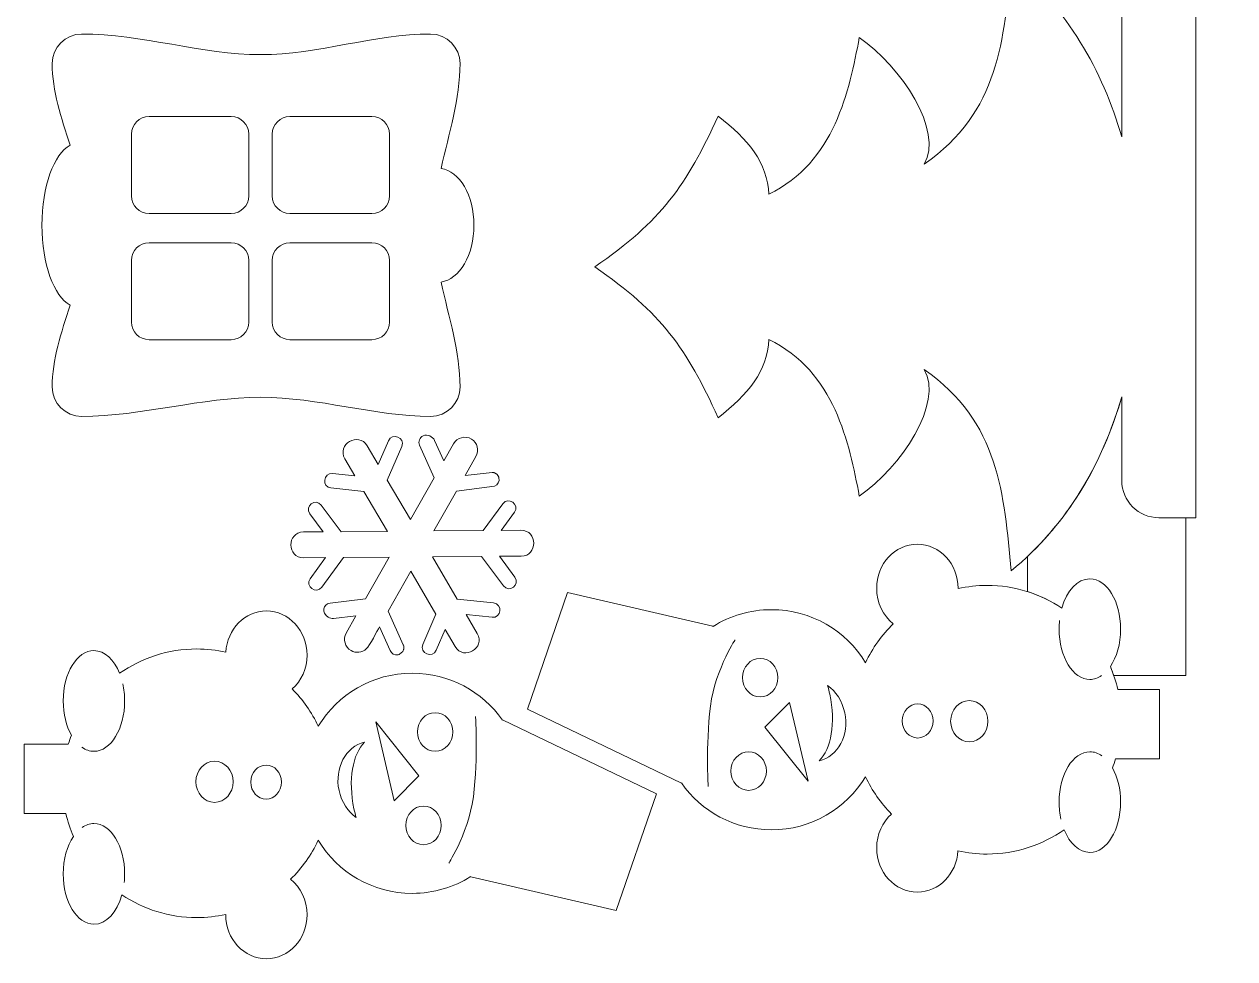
# Model space of a CAD drawing. Header units: centimetres. Extents: x -37 to 30, y -73 to 69.
# Drawn here: x 11.54 to 30.18, y 21.62 to 35.99 of the extents above; entities that cross this region are included whole.
import ezdxf

# ---------------------------------------------------------------- set-up
doc = ezdxf.new("R2010")
doc.units = ezdxf.units.CM
doc.header["$MEASUREMENT"] = 0
doc.layers.add('layer 1', color=7, linetype='Continuous')

msp = doc.modelspace()

# ---------------------------------------------------------------- linework, layer by layer
at = {"layer": 'layer 1', "color": 250, "lineweight": 9}
for points, knots in [([(19.92979, 49.13312), (18.60997, 47.80264), (17.20309, 46.38434), (16.32387, 45.49802), (16.32387, 45.49802), (16.32387, 45.49802), (16.32387, 44.0448), (16.32387, 44.0448), (16.32387, 44.0448), (16.38911, 44.06792), (16.45931, 44.08056), (16.53247, 44.08056), (16.53247, 44.08056), (16.87709, 44.08056), (17.15655, 43.8011), (17.15655, 43.45648), (17.15655, 43.45648), (17.15655, 43.11186), (16.87709, 42.8324), (16.53247, 42.8324), (16.53247, 42.8324), (16.45931, 42.8324), (16.38911, 42.84504), (16.32387, 42.86816), (16.32387, 42.86816), (16.32387, 42.86816), (16.32387, 41.41494), (16.32387, 41.41494), (16.32387, 41.41494), (17.20505, 40.5266), (18.60667, 39.11366), (19.92979, 37.77984), (19.92979, 37.77984), (19.92979, 37.77984), (23.10469, 37.77984), (23.10469, 37.77984), (23.10469, 37.77984), (23.10469, 37.77984), (23.10469, 38.37062), (23.10469, 38.37062), (23.10469, 38.37062), (23.10469, 38.37062), (26.40269, 38.37062), (26.40269, 38.37062), (26.40269, 38.37062), (26.40269, 38.37062), (26.40269, 37.77984), (26.40269, 37.77984), (26.40269, 37.77984), (26.40269, 37.77984), (28.43757, 37.77984), (28.43757, 37.77984), (28.43757, 37.77984), (28.43757, 37.77984), (28.43757, 34.2631), (28.43757, 34.2631), (28.43757, 34.2631), (28.14033, 35.2877), (27.60033, 36.23082), (26.73445, 36.94), (26.73445, 36.94), (26.62667, 35.76636), (26.55297, 34.64336), (25.39621, 33.84186), (25.39621, 33.84186), (25.70077, 34.34976), (25.04077, 35.34852), (24.39781, 35.78876), (24.39781, 35.78876), (24.24307, 34.97414), (24.02077, 33.8718), (23.00311, 33.37866), (23.00311, 33.37866), (22.99297, 33.86346), (22.67805, 34.22788), (22.22461, 34.58264), (22.22461, 34.58264), (21.73883, 33.51252), (21.34979, 32.9689), (20.32741, 32.26246), (20.32741, 32.26246), (21.34979, 31.55602), (21.73883, 31.0124), (22.22461, 29.94228), (22.22461, 29.94228), (22.67805, 30.29704), (22.99297, 30.66146), (23.00311, 31.14626), (23.00311, 31.14626), (24.02077, 30.65312), (24.24307, 29.55078), (24.39781, 28.73616), (24.39781, 28.73616), (25.04077, 29.1764), (25.70077, 30.17516), (25.39621, 30.68306), (25.39621, 30.68306), (26.55297, 29.88156), (26.62667, 28.75856), (26.73445, 27.58492), (26.73445, 27.58492), (27.60033, 28.2941), (28.14033, 29.23722), (28.43757, 30.26182), (28.43757, 30.26182), (28.43757, 30.26182), (28.43757, 28.9739), (28.43757, 28.9739), (28.43757, 28.9739), (28.43757, 28.66038), (28.69407, 28.40388), (29.00759, 28.40388), (29.00759, 28.40388), (29.00759, 28.40388), (29.57761, 28.40388), (29.57761, 28.40388), (29.57761, 28.40388), (29.57761, 28.40388), (29.57761, 37.77984), (29.57761, 37.77984), (29.57761, 37.77984), (29.57761, 37.77984), (29.57761, 37.98624), (29.57761, 37.98624), (29.57761, 37.98624), (29.57761, 37.98624), (29.57761, 42.01672), (29.57761, 42.01672), (29.57761, 42.01672), (29.57761, 42.01672), (30.17761, 42.01672), (30.17761, 42.01672), (30.17761, 42.01672), (30.17761, 42.01672), (30.17761, 44.89624), (30.17761, 44.89624), (30.17761, 44.89624), (30.17761, 44.89624), (29.57761, 44.89624), (29.57761, 44.89624), (29.57761, 44.89624), (29.57761, 44.89624), (29.57761, 49.13312), (29.57761, 49.13312), (29.57761, 49.13312), (29.57761, 49.13312), (26.40269, 49.13312), (26.40269, 49.13312), (26.40269, 49.13312), (26.40269, 49.13312), (26.40269, 48.54234), (26.40269, 48.54234), (26.40269, 48.54234), (26.40269, 48.54234), (23.10469, 48.54234), (23.10469, 48.54234), (23.10469, 48.54234), (23.10469, 48.54234), (23.10469, 49.13312), (23.10469, 49.13312), (23.10469, 49.13312), (23.10469, 49.13312), (19.92979, 49.13312), (19.92979, 49.13312)], [0, 0, 0, 0, 0.02380952, 0.02380952, 0.02380952, 0.02380952, 0.04761905, 0.04761905, 0.04761905, 0.04761905, 0.07142857, 0.07142857, 0.07142857, 0.07142857, 0.0952381, 0.0952381, 0.0952381, 0.0952381, 0.11904762, 0.11904762, 0.11904762, 0.11904762, 0.14285714, 0.14285714, 0.14285714, 0.14285714, 0.16666667, 0.16666667, 0.16666667, 0.16666667, 0.19047619, 0.19047619, 0.19047619, 0.19047619, 0.21428571, 0.21428571, 0.21428571, 0.21428571, 0.23809524, 0.23809524, 0.23809524, 0.23809524, 0.26190476, 0.26190476, 0.26190476, 0.26190476, 0.28571429, 0.28571429, 0.28571429, 0.28571429, 0.30952381, 0.30952381, 0.30952381, 0.30952381, 0.33333333, 0.33333333, 0.33333333, 0.33333333, 0.35714286, 0.35714286, 0.35714286, 0.35714286, 0.38095238, 0.38095238, 0.38095238, 0.38095238, 0.4047619, 0.4047619, 0.4047619, 0.4047619, 0.42857143, 0.42857143, 0.42857143, 0.42857143, 0.45238095, 0.45238095, 0.45238095, 0.45238095, 0.47619048, 0.47619048, 0.47619048, 0.47619048, 0.5, 0.5, 0.5, 0.5, 0.52380952, 0.52380952, 0.52380952, 0.52380952, 0.54761905, 0.54761905, 0.54761905, 0.54761905, 0.57142857, 0.57142857, 0.57142857, 0.57142857, 0.5952381, 0.5952381, 0.5952381, 0.5952381, 0.61904762, 0.61904762, 0.61904762, 0.61904762, 0.64285714, 0.64285714, 0.64285714, 0.64285714, 0.66666667, 0.66666667, 0.66666667, 0.66666667, 0.69047619, 0.69047619, 0.69047619, 0.69047619, 0.71428571, 0.71428571, 0.71428571, 0.71428571, 0.73809524, 0.73809524, 0.73809524, 0.73809524, 0.76190476, 0.76190476, 0.76190476, 0.76190476, 0.78571429, 0.78571429, 0.78571429, 0.78571429, 0.80952381, 0.80952381, 0.80952381, 0.80952381, 0.83333333, 0.83333333, 0.83333333, 0.83333333, 0.85714286, 0.85714286, 0.85714286, 0.85714286, 0.88095238, 0.88095238, 0.88095238, 0.88095238, 0.9047619, 0.9047619, 0.9047619, 0.9047619, 0.92857143, 0.92857143, 0.92857143, 0.92857143, 0.95238095, 0.95238095, 0.95238095, 0.95238095, 1, 1, 1, 1]), ([(22.14833, 26.73204), (22.40847, 26.89488), (22.71599, 26.98904), (23.04547, 26.98904), (23.04547, 26.98904), (23.65925, 26.98904), (24.19687, 26.66232), (24.49391, 26.17336), (24.49391, 26.17336), (24.59967, 26.39826), (24.74479, 26.60098), (24.92041, 26.77268), (24.92041, 26.77268), (24.76563, 26.896), (24.66517, 27.0944), (24.66517, 27.31816), (24.66517, 27.31816), (24.66517, 27.6921), (24.94569, 27.99536), (25.29157, 27.99536), (25.29157, 27.99536), (25.63747, 27.99536), (25.91799, 27.6921), (25.91799, 27.31816), (25.91799, 27.31816), (25.91799, 27.31816), (25.91793, 27.313), (25.91793, 27.313), (25.91793, 27.313), (26.06179, 27.34472), (26.21121, 27.36158), (26.36459, 27.36158), (26.36459, 27.36158), (26.79095, 27.36158), (27.18715, 27.23232), (27.51623, 27.01094), (27.51623, 27.01094), (27.59079, 27.27824), (27.75557, 27.4641), (27.94683, 27.4641), (27.94683, 27.4641), (28.20807, 27.4641), (28.41993, 27.11742), (28.41993, 26.68994), (28.41993, 26.68994), (28.41993, 26.46082), (28.35905, 26.25492), (28.26235, 26.11318), (28.26235, 26.11318), (28.31115, 26.0001), (28.35015, 25.8818), (28.37827, 25.75934), (28.37827, 25.75934), (28.37827, 25.75934), (29.01993, 25.75934), (29.01993, 25.75934), (29.01993, 25.75934), (29.01993, 25.75934), (29.01993, 24.69264), (29.01993, 24.69264), (29.01993, 24.69264), (29.01993, 24.69264), (28.34113, 24.69264), (28.34113, 24.69264), (28.34113, 24.69264), (28.32695, 24.64612), (28.31117, 24.6003), (28.29387, 24.55524), (28.29387, 24.55524), (28.37209, 24.41714), (28.41993, 24.2323), (28.41993, 24.0292), (28.41993, 24.0292), (28.41993, 23.60172), (28.20807, 23.25504), (27.94683, 23.25504), (27.94683, 23.25504), (27.78149, 23.25504), (27.63593, 23.39396), (27.55135, 23.60432), (27.55135, 23.60432), (27.21553, 23.36818), (26.80625, 23.22944), (26.36459, 23.22944), (26.36459, 23.22944), (26.21075, 23.22944), (26.06087, 23.2464), (25.91661, 23.27832), (25.91661, 23.27832), (25.89545, 22.92506), (25.62367, 22.64548), (25.29157, 22.64548), (25.29157, 22.64548), (24.94569, 22.64548), (24.66517, 22.94874), (24.66517, 23.32268), (24.66517, 23.32268), (24.66517, 23.53308), (24.75399, 23.72112), (24.89327, 23.84534), (24.89327, 23.84534), (24.72981, 24.01116), (24.59417, 24.20444), (24.49391, 24.41766), (24.49391, 24.41766), (24.19687, 23.92868), (23.65925, 23.60198), (23.04547, 23.60198), (23.04547, 23.60198), (22.47211, 23.60198), (21.96531, 23.88716), (21.65891, 24.32328), (21.65891, 24.32328), (21.65891, 24.32328), (21.65847, 24.32114), (21.65847, 24.32114), (21.65847, 24.32114), (21.65847, 24.32114), (19.28821, 25.4602), (19.28821, 25.4602), (19.28821, 25.4602), (19.28821, 25.4602), (19.90661, 27.2527), (19.90661, 27.2527), (19.90661, 27.2527), (19.90661, 27.2527), (22.14447, 26.73358), (22.14447, 26.73358), (22.14447, 26.73358), (22.14447, 26.73358), (22.14841, 26.73242), (22.14841, 26.73242), (22.14841, 26.73242), (22.14841, 26.73242), (22.14833, 26.73204), (22.14833, 26.73204)], [0, 0, 0, 0, 0.02857143, 0.02857143, 0.02857143, 0.02857143, 0.05714286, 0.05714286, 0.05714286, 0.05714286, 0.08571429, 0.08571429, 0.08571429, 0.08571429, 0.11428571, 0.11428571, 0.11428571, 0.11428571, 0.14285714, 0.14285714, 0.14285714, 0.14285714, 0.17142857, 0.17142857, 0.17142857, 0.17142857, 0.2, 0.2, 0.2, 0.2, 0.22857143, 0.22857143, 0.22857143, 0.22857143, 0.25714286, 0.25714286, 0.25714286, 0.25714286, 0.28571429, 0.28571429, 0.28571429, 0.28571429, 0.31428571, 0.31428571, 0.31428571, 0.31428571, 0.34285714, 0.34285714, 0.34285714, 0.34285714, 0.37142857, 0.37142857, 0.37142857, 0.37142857, 0.4, 0.4, 0.4, 0.4, 0.42857143, 0.42857143, 0.42857143, 0.42857143, 0.45714286, 0.45714286, 0.45714286, 0.45714286, 0.48571429, 0.48571429, 0.48571429, 0.48571429, 0.51428571, 0.51428571, 0.51428571, 0.51428571, 0.54285714, 0.54285714, 0.54285714, 0.54285714, 0.57142857, 0.57142857, 0.57142857, 0.57142857, 0.6, 0.6, 0.6, 0.6, 0.62857143, 0.62857143, 0.62857143, 0.62857143, 0.65714286, 0.65714286, 0.65714286, 0.65714286, 0.68571429, 0.68571429, 0.68571429, 0.68571429, 0.71428571, 0.71428571, 0.71428571, 0.71428571, 0.74285714, 0.74285714, 0.74285714, 0.74285714, 0.77142857, 0.77142857, 0.77142857, 0.77142857, 0.8, 0.8, 0.8, 0.8, 0.82857143, 0.82857143, 0.82857143, 0.82857143, 0.85714286, 0.85714286, 0.85714286, 0.85714286, 0.88571429, 0.88571429, 0.88571429, 0.88571429, 0.91428571, 0.91428571, 0.91428571, 0.91428571, 0.94285714, 0.94285714, 0.94285714, 0.94285714, 1, 1, 1, 1]), ([(18.41473, 22.88208), (18.15459, 22.71924), (17.84707, 22.62508), (17.51759, 22.62508), (17.51759, 22.62508), (16.90381, 22.62508), (16.36619, 22.9518), (16.06915, 23.44076), (16.06915, 23.44076), (15.96339, 23.21586), (15.81827, 23.01314), (15.64265, 22.84144), (15.64265, 22.84144), (15.79743, 22.71812), (15.89789, 22.51972), (15.89789, 22.29596), (15.89789, 22.29596), (15.89789, 21.92202), (15.61737, 21.61876), (15.27149, 21.61876), (15.27149, 21.61876), (14.92559, 21.61876), (14.64507, 21.92202), (14.64507, 22.29596), (14.64507, 22.29596), (14.64507, 22.29596), (14.64513, 22.30112), (14.64513, 22.30112), (14.64513, 22.30112), (14.50127, 22.2694), (14.35185, 22.25254), (14.19847, 22.25254), (14.19847, 22.25254), (13.77211, 22.25254), (13.37591, 22.3818), (13.04683, 22.60318), (13.04683, 22.60318), (12.97227, 22.33588), (12.80749, 22.15002), (12.61623, 22.15002), (12.61623, 22.15002), (12.35499, 22.15002), (12.14313, 22.4967), (12.14313, 22.92418), (12.14313, 22.92418), (12.14313, 23.1533), (12.20401, 23.3592), (12.30071, 23.50094), (12.30071, 23.50094), (12.25191, 23.61402), (12.21291, 23.73232), (12.18479, 23.85478), (12.18479, 23.85478), (12.18479, 23.85478), (11.54313, 23.85478), (11.54313, 23.85478), (11.54313, 23.85478), (11.54313, 23.85478), (11.54313, 24.92148), (11.54313, 24.92148), (11.54313, 24.92148), (11.54313, 24.92148), (12.22193, 24.92148), (12.22193, 24.92148), (12.22193, 24.92148), (12.23611, 24.968), (12.25189, 25.01382), (12.26919, 25.05888), (12.26919, 25.05888), (12.19097, 25.19698), (12.14313, 25.38182), (12.14313, 25.58492), (12.14313, 25.58492), (12.14313, 26.0124), (12.35499, 26.35908), (12.61623, 26.35908), (12.61623, 26.35908), (12.78157, 26.35908), (12.92713, 26.22016), (13.01171, 26.0098), (13.01171, 26.0098), (13.34753, 26.24594), (13.75681, 26.38468), (14.19847, 26.38468), (14.19847, 26.38468), (14.35231, 26.38468), (14.50219, 26.36772), (14.64645, 26.3358), (14.64645, 26.3358), (14.66761, 26.68906), (14.93939, 26.96864), (15.27149, 26.96864), (15.27149, 26.96864), (15.61737, 26.96864), (15.89789, 26.66538), (15.89789, 26.29144), (15.89789, 26.29144), (15.89789, 26.08104), (15.80907, 25.893), (15.66979, 25.76878), (15.66979, 25.76878), (15.83325, 25.60296), (15.96889, 25.40968), (16.06915, 25.19646), (16.06915, 25.19646), (16.36619, 25.68544), (16.90381, 26.01214), (17.51759, 26.01214), (17.51759, 26.01214), (18.09095, 26.01214), (18.59775, 25.72696), (18.90415, 25.29084), (18.90415, 25.29084), (18.90415, 25.29084), (18.90459, 25.29298), (18.90459, 25.29298), (18.90459, 25.29298), (18.90459, 25.29298), (21.27485, 24.15392), (21.27485, 24.15392), (21.27485, 24.15392), (21.27485, 24.15392), (20.65645, 22.36142), (20.65645, 22.36142), (20.65645, 22.36142), (20.65645, 22.36142), (18.41859, 22.88054), (18.41859, 22.88054), (18.41859, 22.88054), (18.41859, 22.88054), (18.41465, 22.8817), (18.41465, 22.8817), (18.41465, 22.8817), (18.41465, 22.8817), (18.41473, 22.88208), (18.41473, 22.88208)], [0, 0, 0, 0, 0.02857143, 0.02857143, 0.02857143, 0.02857143, 0.05714286, 0.05714286, 0.05714286, 0.05714286, 0.08571429, 0.08571429, 0.08571429, 0.08571429, 0.11428571, 0.11428571, 0.11428571, 0.11428571, 0.14285714, 0.14285714, 0.14285714, 0.14285714, 0.17142857, 0.17142857, 0.17142857, 0.17142857, 0.2, 0.2, 0.2, 0.2, 0.22857143, 0.22857143, 0.22857143, 0.22857143, 0.25714286, 0.25714286, 0.25714286, 0.25714286, 0.28571429, 0.28571429, 0.28571429, 0.28571429, 0.31428571, 0.31428571, 0.31428571, 0.31428571, 0.34285714, 0.34285714, 0.34285714, 0.34285714, 0.37142857, 0.37142857, 0.37142857, 0.37142857, 0.4, 0.4, 0.4, 0.4, 0.42857143, 0.42857143, 0.42857143, 0.42857143, 0.45714286, 0.45714286, 0.45714286, 0.45714286, 0.48571429, 0.48571429, 0.48571429, 0.48571429, 0.51428571, 0.51428571, 0.51428571, 0.51428571, 0.54285714, 0.54285714, 0.54285714, 0.54285714, 0.57142857, 0.57142857, 0.57142857, 0.57142857, 0.6, 0.6, 0.6, 0.6, 0.62857143, 0.62857143, 0.62857143, 0.62857143, 0.65714286, 0.65714286, 0.65714286, 0.65714286, 0.68571429, 0.68571429, 0.68571429, 0.68571429, 0.71428571, 0.71428571, 0.71428571, 0.71428571, 0.74285714, 0.74285714, 0.74285714, 0.74285714, 0.77142857, 0.77142857, 0.77142857, 0.77142857, 0.8, 0.8, 0.8, 0.8, 0.82857143, 0.82857143, 0.82857143, 0.82857143, 0.85714286, 0.85714286, 0.85714286, 0.85714286, 0.88571429, 0.88571429, 0.88571429, 0.88571429, 0.91428571, 0.91428571, 0.91428571, 0.91428571, 0.94285714, 0.94285714, 0.94285714, 0.94285714, 1, 1, 1, 1]), ([(28.12831, 25.9748), (28.07243, 25.9368), (28.01113, 25.91578), (27.94683, 25.91578), (27.94683, 25.91578), (27.68561, 25.91578), (27.47373, 26.26246), (27.47373, 26.68994), (27.47373, 26.68994), (27.47373, 26.73502), (27.47609, 26.77924), (27.48061, 26.82218)], [0, 0, 0, 0, 0.25, 0.25, 0.25, 0.25, 0.5, 0.5, 0.5, 0.5, 1, 1, 1, 1]), ([(22.07364, 24.26837), (22.07364, 24.26837), (22.03583, 24.74792), (22.09145, 25.38442), (22.09145, 25.38442), (22.14707, 26.02091), (22.4843, 26.52281), (22.4843, 26.52281)], [0, 0, 0, 0, 0.33333333, 0.33333333, 0.33333333, 0.33333333, 1, 1, 1, 1]), ([(22.59947, 25.94332), (22.59947, 26.10722), (22.72177, 26.24016), (22.87257, 26.24016), (22.87257, 26.24016), (23.02337, 26.24016), (23.14567, 26.10722), (23.14567, 25.94332), (23.14567, 25.94332), (23.14567, 25.77942), (23.02337, 25.64648), (22.87257, 25.64648), (22.87257, 25.64648), (22.72177, 25.64648), (22.59947, 25.77942), (22.59947, 25.94332)], [0, 0, 0, 0, 0.2, 0.2, 0.2, 0.2, 0.4, 0.4, 0.4, 0.4, 0.6, 0.6, 0.6, 0.6, 1, 1, 1, 1]), ([(13.06161, 25.84662), (13.07955, 25.7649), (13.08933, 25.67676), (13.08933, 25.58492), (13.08933, 25.58492), (13.08933, 25.15744), (12.87745, 24.81076), (12.61623, 24.81076), (12.61623, 24.81076), (12.55093, 24.81076), (12.48869, 24.83244), (12.43209, 24.87162)], [0, 0, 0, 0, 0.25, 0.25, 0.25, 0.25, 0.5, 0.5, 0.5, 0.5, 1, 1, 1, 1]), ([(23.94379, 25.68748), (24.03783, 25.24738), (23.96421, 24.84086), (23.77961, 24.66226), (23.77961, 24.66226), (24.07113, 24.73086), (24.24729, 25.06066), (24.17387, 25.40428), (24.17387, 25.40428), (24.13555, 25.5836), (24.03677, 25.7317), (23.90923, 25.82432), (23.90923, 25.82432), (23.92223, 25.77996), (23.93379, 25.73428), (23.94379, 25.68748)], [0, 0, 0, 0, 0.2, 0.2, 0.2, 0.2, 0.4, 0.4, 0.4, 0.4, 0.6, 0.6, 0.6, 0.6, 1, 1, 1, 1]), ([(23.60873, 24.35224), (23.60873, 24.35224), (22.94381, 25.1834), (22.94381, 25.1834), (22.94381, 25.1834), (22.94381, 25.1834), (23.32377, 25.56336), (23.32377, 25.56336), (23.32377, 25.56336), (23.32377, 25.56336), (23.60873, 24.35224), (23.60873, 24.35224)], [0, 0, 0, 0, 0.25, 0.25, 0.25, 0.25, 0.5, 0.5, 0.5, 0.5, 1, 1, 1, 1]), ([(25.05949, 25.27712), (25.05949, 25.42194), (25.16557, 25.53938), (25.29637, 25.53938), (25.29637, 25.53938), (25.42717, 25.53938), (25.53325, 25.42194), (25.53325, 25.27712), (25.53325, 25.27712), (25.53325, 25.1323), (25.42717, 25.01486), (25.29637, 25.01486), (25.29637, 25.01486), (25.16557, 25.01486), (25.05949, 25.1323), (25.05949, 25.27712)], [0, 0, 0, 0, 0.2, 0.2, 0.2, 0.2, 0.4, 0.4, 0.4, 0.4, 0.6, 0.6, 0.6, 0.6, 1, 1, 1, 1]), ([(25.80397, 25.2729), (25.80397, 25.44808), (25.93229, 25.59014), (26.09051, 25.59014), (26.09051, 25.59014), (26.24875, 25.59014), (26.37707, 25.44808), (26.37707, 25.2729), (26.37707, 25.2729), (26.37707, 25.0977), (26.24875, 24.95564), (26.09051, 24.95564), (26.09051, 24.95564), (25.93229, 24.95564), (25.80397, 25.0977), (25.80397, 25.2729)], [0, 0, 0, 0, 0.2, 0.2, 0.2, 0.2, 0.4, 0.4, 0.4, 0.4, 0.6, 0.6, 0.6, 0.6, 1, 1, 1, 1]), ([(18.14169, 25.10752), (18.14169, 24.94362), (18.01939, 24.81068), (17.86859, 24.81068), (17.86859, 24.81068), (17.71781, 24.81068), (17.59551, 24.94362), (17.59551, 25.10752), (17.59551, 25.10752), (17.59551, 25.27142), (17.71781, 25.40436), (17.86859, 25.40436), (17.86859, 25.40436), (18.01939, 25.40436), (18.14169, 25.27142), (18.14169, 25.10752)], [0, 0, 0, 0, 0.2, 0.2, 0.2, 0.2, 0.4, 0.4, 0.4, 0.4, 0.6, 0.6, 0.6, 0.6, 1, 1, 1, 1]), ([(18.48942, 25.34575), (18.48942, 25.34575), (18.52723, 24.8662), (18.47161, 24.2297), (18.47161, 24.2297), (18.41598, 23.59321), (18.07876, 23.09131), (18.07876, 23.09131)], [0, 0, 0, 0, 0.33333333, 0.33333333, 0.33333333, 0.33333333, 1, 1, 1, 1]), ([(16.95433, 25.26188), (16.95433, 25.26188), (17.61925, 24.43072), (17.61925, 24.43072), (17.61925, 24.43072), (17.61925, 24.43072), (17.23929, 24.05076), (17.23929, 24.05076), (17.23929, 24.05076), (17.23929, 24.05076), (16.95433, 25.26188), (16.95433, 25.26188)], [0, 0, 0, 0, 0.25, 0.25, 0.25, 0.25, 0.5, 0.5, 0.5, 0.5, 1, 1, 1, 1]), ([(16.61927, 23.92664), (16.52523, 24.36674), (16.59885, 24.77326), (16.78345, 24.95186), (16.78345, 24.95186), (16.49193, 24.88326), (16.31577, 24.55346), (16.38919, 24.20984), (16.38919, 24.20984), (16.42751, 24.03052), (16.52629, 23.88242), (16.65383, 23.7898), (16.65383, 23.7898), (16.64083, 23.83416), (16.62927, 23.87984), (16.61927, 23.92664)], [0, 0, 0, 0, 0.2, 0.2, 0.2, 0.2, 0.4, 0.4, 0.4, 0.4, 0.6, 0.6, 0.6, 0.6, 1, 1, 1, 1]), ([(22.42137, 24.5066), (22.42137, 24.6705), (22.54367, 24.80344), (22.69447, 24.80344), (22.69447, 24.80344), (22.84525, 24.80344), (22.96755, 24.6705), (22.96755, 24.5066), (22.96755, 24.5066), (22.96755, 24.3427), (22.84525, 24.20976), (22.69447, 24.20976), (22.69447, 24.20976), (22.54367, 24.20976), (22.42137, 24.3427), (22.42137, 24.5066)], [0, 0, 0, 0, 0.2, 0.2, 0.2, 0.2, 0.4, 0.4, 0.4, 0.4, 0.6, 0.6, 0.6, 0.6, 1, 1, 1, 1]), ([(27.50145, 23.7675), (27.48351, 23.84922), (27.47373, 23.93736), (27.47373, 24.0292), (27.47373, 24.0292), (27.47373, 24.45668), (27.68561, 24.80336), (27.94683, 24.80336), (27.94683, 24.80336), (28.01213, 24.80336), (28.07437, 24.78168), (28.13097, 24.7425)], [0, 0, 0, 0, 0.25, 0.25, 0.25, 0.25, 0.5, 0.5, 0.5, 0.5, 1, 1, 1, 1]), ([(14.75909, 24.34122), (14.75909, 24.16604), (14.63077, 24.02398), (14.47255, 24.02398), (14.47255, 24.02398), (14.31431, 24.02398), (14.18599, 24.16604), (14.18599, 24.34122), (14.18599, 24.34122), (14.18599, 24.51642), (14.31431, 24.65848), (14.47255, 24.65848), (14.47255, 24.65848), (14.63077, 24.65848), (14.75909, 24.51642), (14.75909, 24.34122)], [0, 0, 0, 0, 0.2, 0.2, 0.2, 0.2, 0.4, 0.4, 0.4, 0.4, 0.6, 0.6, 0.6, 0.6, 1, 1, 1, 1]), ([(15.50357, 24.337), (15.50357, 24.19218), (15.39749, 24.07474), (15.26669, 24.07474), (15.26669, 24.07474), (15.13589, 24.07474), (15.02981, 24.19218), (15.02981, 24.337), (15.02981, 24.337), (15.02981, 24.48182), (15.13589, 24.59926), (15.26669, 24.59926), (15.26669, 24.59926), (15.39749, 24.59926), (15.50357, 24.48182), (15.50357, 24.337)], [0, 0, 0, 0, 0.2, 0.2, 0.2, 0.2, 0.4, 0.4, 0.4, 0.4, 0.6, 0.6, 0.6, 0.6, 1, 1, 1, 1]), ([(17.96359, 23.6708), (17.96359, 23.5069), (17.84129, 23.37396), (17.69049, 23.37396), (17.69049, 23.37396), (17.53969, 23.37396), (17.41739, 23.5069), (17.41739, 23.6708), (17.41739, 23.6708), (17.41739, 23.8347), (17.53969, 23.96764), (17.69049, 23.96764), (17.69049, 23.96764), (17.84129, 23.96764), (17.96359, 23.8347), (17.96359, 23.6708)], [0, 0, 0, 0, 0.2, 0.2, 0.2, 0.2, 0.4, 0.4, 0.4, 0.4, 0.6, 0.6, 0.6, 0.6, 1, 1, 1, 1]), ([(12.43475, 23.63932), (12.49063, 23.67732), (12.55193, 23.69834), (12.61623, 23.69834), (12.61623, 23.69834), (12.87745, 23.69834), (13.08933, 23.35166), (13.08933, 22.92418), (13.08933, 22.92418), (13.08933, 22.8791), (13.08697, 22.83488), (13.08245, 22.79194)], [0, 0, 0, 0, 0.25, 0.25, 0.25, 0.25, 0.5, 0.5, 0.5, 0.5, 1, 1, 1, 1])]:
    msp.add_open_spline(points, degree=3, knots=knots, dxfattribs=at)
at = {"layer": 'layer 1', "color": 2, "lineweight": 9}
for points, knots in [([(18.25127, 30.41506), (18.25127, 30.94874), (18.07993, 31.48878), (17.95973, 32.02896), (17.95973, 32.02896), (18.24309, 32.0685), (18.46543, 32.4449), (18.46543, 32.90334), (18.46543, 32.90334), (18.46543, 33.36134), (18.24351, 33.73748), (17.96051, 33.7776), (17.96051, 33.7776), (18.08065, 34.31338), (18.25127, 34.84934), (18.25127, 35.39162), (18.25127, 35.39162), (18.25127, 35.64046), (18.04771, 35.84402), (17.79885, 35.84402), (17.79885, 35.84402), (16.93143, 35.84402), (16.07581, 35.5279), (15.18041, 35.5279), (15.18041, 35.5279), (14.28501, 35.5279), (13.34983, 35.84402), (12.42645, 35.84402), (12.42645, 35.84402), (12.17759, 35.84402), (11.97403, 35.64046), (11.97403, 35.39162), (11.97403, 35.39162), (11.97403, 34.97194), (12.11277, 34.55226), (12.24985, 34.1326), (12.24985, 34.1326), (12.00097, 33.9989), (11.81599, 33.49924), (11.81599, 32.90334), (11.81599, 32.90334), (11.81599, 32.30744), (12.00097, 31.80778), (12.24985, 31.67408), (12.24985, 31.67408), (12.11277, 31.2544), (11.97403, 30.83472), (11.97403, 30.41506), (11.97403, 30.41506), (11.97403, 30.16622), (12.17759, 29.96266), (12.42645, 29.96266), (12.42645, 29.96266), (13.34983, 29.96266), (14.28501, 30.2562), (15.18041, 30.2562), (15.18041, 30.2562), (16.07581, 30.2562), (16.93143, 29.96266), (17.79885, 29.96266), (17.79885, 29.96266), (18.04771, 29.96266), (18.25127, 30.16622), (18.25127, 30.41506)], [0, 0, 0, 0, 0.05882353, 0.05882353, 0.05882353, 0.05882353, 0.11764706, 0.11764706, 0.11764706, 0.11764706, 0.17647059, 0.17647059, 0.17647059, 0.17647059, 0.23529412, 0.23529412, 0.23529412, 0.23529412, 0.29411765, 0.29411765, 0.29411765, 0.29411765, 0.35294118, 0.35294118, 0.35294118, 0.35294118, 0.41176471, 0.41176471, 0.41176471, 0.41176471, 0.47058824, 0.47058824, 0.47058824, 0.47058824, 0.52941176, 0.52941176, 0.52941176, 0.52941176, 0.58823529, 0.58823529, 0.58823529, 0.58823529, 0.64705882, 0.64705882, 0.64705882, 0.64705882, 0.70588235, 0.70588235, 0.70588235, 0.70588235, 0.76470588, 0.76470588, 0.76470588, 0.76470588, 0.82352941, 0.82352941, 0.82352941, 0.82352941, 0.88235294, 0.88235294, 0.88235294, 0.88235294, 1, 1, 1, 1]), ([(14.99977, 33.35494), (14.99977, 33.35494), (14.99977, 34.3033), (14.99977, 34.3033), (14.99977, 34.3033), (14.99977, 34.45234), (14.87785, 34.57426), (14.72881, 34.57426), (14.72881, 34.57426), (14.72881, 34.57426), (13.46433, 34.57426), (13.46433, 34.57426), (13.46433, 34.57426), (13.31529, 34.57426), (13.19337, 34.45234), (13.19337, 34.3033), (13.19337, 34.3033), (13.19337, 34.3033), (13.19337, 33.35494), (13.19337, 33.35494), (13.19337, 33.35494), (13.19337, 33.2059), (13.31529, 33.08398), (13.46433, 33.08398), (13.46433, 33.08398), (13.46433, 33.08398), (14.72881, 33.08398), (14.72881, 33.08398), (14.72881, 33.08398), (14.87785, 33.08398), (14.99977, 33.2059), (14.99977, 33.35494)], [0, 0, 0, 0, 0.11111111, 0.11111111, 0.11111111, 0.11111111, 0.22222222, 0.22222222, 0.22222222, 0.22222222, 0.33333333, 0.33333333, 0.33333333, 0.33333333, 0.44444444, 0.44444444, 0.44444444, 0.44444444, 0.55555556, 0.55555556, 0.55555556, 0.55555556, 0.66666667, 0.66666667, 0.66666667, 0.66666667, 0.77777778, 0.77777778, 0.77777778, 0.77777778, 1, 1, 1, 1]), ([(17.16743, 33.35494), (17.16743, 33.35494), (17.16743, 34.3033), (17.16743, 34.3033), (17.16743, 34.3033), (17.16743, 34.45234), (17.04551, 34.57426), (16.89647, 34.57426), (16.89647, 34.57426), (16.89647, 34.57426), (15.63199, 34.57426), (15.63199, 34.57426), (15.63199, 34.57426), (15.48295, 34.57426), (15.36103, 34.45234), (15.36103, 34.3033), (15.36103, 34.3033), (15.36103, 34.3033), (15.36103, 33.35494), (15.36103, 33.35494), (15.36103, 33.35494), (15.36103, 33.2059), (15.48295, 33.08398), (15.63199, 33.08398), (15.63199, 33.08398), (15.63199, 33.08398), (16.89647, 33.08398), (16.89647, 33.08398), (16.89647, 33.08398), (17.04551, 33.08398), (17.16743, 33.2059), (17.16743, 33.35494)], [0, 0, 0, 0, 0.11111111, 0.11111111, 0.11111111, 0.11111111, 0.22222222, 0.22222222, 0.22222222, 0.22222222, 0.33333333, 0.33333333, 0.33333333, 0.33333333, 0.44444444, 0.44444444, 0.44444444, 0.44444444, 0.55555556, 0.55555556, 0.55555556, 0.55555556, 0.66666667, 0.66666667, 0.66666667, 0.66666667, 0.77777778, 0.77777778, 0.77777778, 0.77777778, 1, 1, 1, 1]), ([(14.99977, 31.41306), (14.99977, 31.41306), (14.99977, 32.36142), (14.99977, 32.36142), (14.99977, 32.36142), (14.99977, 32.51046), (14.87785, 32.63238), (14.72881, 32.63238), (14.72881, 32.63238), (14.72881, 32.63238), (13.46433, 32.63238), (13.46433, 32.63238), (13.46433, 32.63238), (13.31529, 32.63238), (13.19337, 32.51046), (13.19337, 32.36142), (13.19337, 32.36142), (13.19337, 32.36142), (13.19337, 31.41306), (13.19337, 31.41306), (13.19337, 31.41306), (13.19337, 31.26402), (13.31529, 31.1421), (13.46433, 31.1421), (13.46433, 31.1421), (13.46433, 31.1421), (14.72881, 31.1421), (14.72881, 31.1421), (14.72881, 31.1421), (14.87785, 31.1421), (14.99977, 31.26402), (14.99977, 31.41306)], [0, 0, 0, 0, 0.11111111, 0.11111111, 0.11111111, 0.11111111, 0.22222222, 0.22222222, 0.22222222, 0.22222222, 0.33333333, 0.33333333, 0.33333333, 0.33333333, 0.44444444, 0.44444444, 0.44444444, 0.44444444, 0.55555556, 0.55555556, 0.55555556, 0.55555556, 0.66666667, 0.66666667, 0.66666667, 0.66666667, 0.77777778, 0.77777778, 0.77777778, 0.77777778, 1, 1, 1, 1]), ([(17.16743, 31.41306), (17.16743, 31.41306), (17.16743, 32.36142), (17.16743, 32.36142), (17.16743, 32.36142), (17.16743, 32.51046), (17.04551, 32.63238), (16.89647, 32.63238), (16.89647, 32.63238), (16.89647, 32.63238), (15.63199, 32.63238), (15.63199, 32.63238), (15.63199, 32.63238), (15.48295, 32.63238), (15.36103, 32.51046), (15.36103, 32.36142), (15.36103, 32.36142), (15.36103, 32.36142), (15.36103, 31.41306), (15.36103, 31.41306), (15.36103, 31.41306), (15.36103, 31.26402), (15.48295, 31.1421), (15.63199, 31.1421), (15.63199, 31.1421), (15.63199, 31.1421), (16.89647, 31.1421), (16.89647, 31.1421), (16.89647, 31.1421), (17.04551, 31.1421), (17.16743, 31.26402), (17.16743, 31.41306)], [0, 0, 0, 0, 0.11111111, 0.11111111, 0.11111111, 0.11111111, 0.22222222, 0.22222222, 0.22222222, 0.22222222, 0.33333333, 0.33333333, 0.33333333, 0.33333333, 0.44444444, 0.44444444, 0.44444444, 0.44444444, 0.55555556, 0.55555556, 0.55555556, 0.55555556, 0.66666667, 0.66666667, 0.66666667, 0.66666667, 0.77777778, 0.77777778, 0.77777778, 0.77777778, 1, 1, 1, 1]), ([(29.00759, 28.40388), (28.69407, 28.40388), (28.43757, 28.66038), (28.43757, 28.9739), (28.43757, 28.9739), (28.43757, 28.9739), (28.43757, 30.26182), (28.43757, 30.26182), (28.43757, 30.26182), (28.17041, 29.3409), (27.70713, 28.4858), (26.98737, 27.80722), (26.98737, 27.80722), (26.98737, 27.80722), (26.98737, 27.266), (26.98737, 27.266), (26.98737, 27.266), (27.17691, 27.20612), (27.35467, 27.11962), (27.51623, 27.01094), (27.51623, 27.01094), (27.59079, 27.27824), (27.75557, 27.4641), (27.94683, 27.4641), (27.94683, 27.4641), (28.20807, 27.4641), (28.41993, 27.11742), (28.41993, 26.68994), (28.41993, 26.68994), (28.41993, 26.46082), (28.35905, 26.25492), (28.26235, 26.11318), (28.26235, 26.11318), (28.28133, 26.06918), (28.29885, 26.02438), (28.31481, 25.97886), (28.31481, 25.97886), (28.31481, 25.97886), (29.42529, 25.97886), (29.42529, 25.97886), (29.42529, 25.97886), (29.42529, 25.97886), (29.42529, 28.40388), (29.42529, 28.40388), (29.42529, 28.40388), (29.42529, 28.40388), (29.00759, 28.40388), (29.00759, 28.40388)], [0, 0, 0, 0, 0.07692308, 0.07692308, 0.07692308, 0.07692308, 0.15384615, 0.15384615, 0.15384615, 0.15384615, 0.23076923, 0.23076923, 0.23076923, 0.23076923, 0.30769231, 0.30769231, 0.30769231, 0.30769231, 0.38461538, 0.38461538, 0.38461538, 0.38461538, 0.46153846, 0.46153846, 0.46153846, 0.46153846, 0.53846154, 0.53846154, 0.53846154, 0.53846154, 0.61538462, 0.61538462, 0.61538462, 0.61538462, 0.69230769, 0.69230769, 0.69230769, 0.69230769, 0.76923077, 0.76923077, 0.76923077, 0.76923077, 0.84615385, 0.84615385, 0.84615385, 0.84615385, 1, 1, 1, 1])]:
    msp.add_open_spline(points, degree=3, knots=knots, dxfattribs=at)
at = {"layer": 'layer 1', "color": 254, "lineweight": 9}
msp.add_open_spline([(16.77294, 28.80864), (16.77294, 28.80864), (17.1341, 28.19393), (17.1341, 28.19393), (17.1341, 28.19393), (17.1341, 28.19393), (16.42119, 28.18854), (16.42119, 28.18854), (16.42119, 28.18854), (16.42119, 28.18854), (16.11573, 28.59716), (16.11573, 28.59716), (16.11573, 28.59716), (16.02933, 28.71269), (15.85157, 28.57972), (15.93797, 28.46424), (15.93797, 28.46424), (15.93797, 28.46424), (16.14565, 28.18641), (16.14565, 28.18641), (16.14565, 28.18641), (16.14565, 28.18641), (15.84216, 28.1841), (15.84216, 28.1841), (15.84216, 28.1841), (15.58163, 28.18209), (15.58475, 27.78466), (15.84521, 27.78661), (15.84521, 27.78661), (15.84521, 27.78661), (16.18032, 27.78918), (16.18032, 27.78918), (16.18032, 27.78918), (16.18032, 27.78918), (15.94555, 27.46493), (15.94555, 27.46493), (15.94555, 27.46493), (15.86098, 27.34814), (16.04066, 27.21788), (16.1253, 27.33473), (16.1253, 27.33473), (16.1253, 27.33473), (16.45587, 27.79128), (16.45587, 27.79128), (16.45587, 27.79128), (16.45587, 27.79128), (17.16201, 27.79662), (17.16201, 27.79662), (17.16201, 27.79662), (17.16201, 27.79662), (16.79741, 27.15394), (16.79741, 27.15394), (16.79741, 27.15394), (16.79741, 27.15394), (16.25095, 27.089), (16.25095, 27.089), (16.25095, 27.089), (16.1379, 27.07556), (16.11455, 26.93751), (16.2242, 26.87525), (16.2242, 26.87525), (16.24644, 26.85794), (16.27523, 26.84905), (16.30529, 26.8526), (16.30529, 26.8526), (16.30529, 26.8526), (16.64971, 26.89359), (16.64971, 26.89359), (16.64971, 26.89359), (16.64971, 26.89359), (16.49998, 26.6296), (16.49998, 26.6296), (16.49998, 26.6296), (16.44602, 26.53449), (16.47968, 26.41263), (16.57479, 26.35867), (16.57479, 26.35867), (16.64924, 26.31694), (16.7465, 26.32731), (16.80883, 26.38659), (16.80883, 26.38659), (16.86288, 26.43794), (16.97653, 26.66406), (17.0111, 26.72498), (17.0111, 26.72498), (17.0111, 26.72498), (17.17448, 26.35951), (17.17448, 26.35951), (17.17448, 26.35951), (17.19599, 26.31289), (17.2466, 26.28652), (17.29709, 26.2959), (17.29709, 26.2959), (17.29709, 26.2959), (17.2998, 26.29648), (17.2998, 26.29648), (17.2998, 26.29648), (17.2998, 26.29648), (17.31315, 26.30034), (17.31315, 26.30034), (17.31315, 26.30034), (17.31315, 26.30034), (17.321, 26.30355), (17.321, 26.30355), (17.321, 26.30355), (17.321, 26.30355), (17.36991, 26.34614), (17.36991, 26.34614), (17.36991, 26.34614), (17.36991, 26.34614), (17.37622, 26.35793), (17.37622, 26.35793), (17.37622, 26.35793), (17.37622, 26.35793), (17.38335, 26.37798), (17.38335, 26.37798), (17.38335, 26.37798), (17.38335, 26.37798), (17.38455, 26.38321), (17.38455, 26.38321), (17.38455, 26.38321), (17.38455, 26.38321), (17.38616, 26.39379), (17.38616, 26.39379), (17.38616, 26.39379), (17.38616, 26.39379), (17.38639, 26.39646), (17.38639, 26.39646), (17.38639, 26.39646), (17.38639, 26.39646), (17.38658, 26.39915), (17.38658, 26.39915), (17.38658, 26.39915), (17.38658, 26.39915), (17.38601, 26.41805), (17.38601, 26.41805), (17.38601, 26.41805), (17.38601, 26.41805), (17.38417, 26.42886), (17.38417, 26.42886), (17.38417, 26.42886), (17.38417, 26.42886), (17.38036, 26.44224), (17.38036, 26.44224), (17.38036, 26.44224), (17.38036, 26.44224), (17.37934, 26.44489), (17.37934, 26.44489), (17.37934, 26.44489), (17.37934, 26.44489), (17.37832, 26.44755), (17.37832, 26.44755), (17.37832, 26.44755), (17.37832, 26.44755), (17.37713, 26.45015), (17.37713, 26.45015), (17.37713, 26.45015), (17.37713, 26.45015), (17.14707, 26.96465), (17.14707, 26.96465), (17.14707, 26.96465), (17.14707, 26.96465), (17.49546, 27.57885), (17.49546, 27.57885), (17.49546, 27.57885), (17.49546, 27.57885), (17.88181, 26.92127), (17.88181, 26.92127), (17.88181, 26.92127), (17.88181, 26.92127), (17.68067, 26.45242), (17.68067, 26.45242), (17.68067, 26.45242), (17.62382, 26.31979), (17.82784, 26.23243), (17.88465, 26.36492), (17.88465, 26.36492), (17.88465, 26.36492), (18.02141, 26.68372), (18.02141, 26.68372), (18.02141, 26.68372), (18.02141, 26.68372), (18.17516, 26.42204), (18.17516, 26.42204), (18.17516, 26.42204), (18.3071, 26.19748), (18.64982, 26.39882), (18.51788, 26.62338), (18.51788, 26.62338), (18.51788, 26.62338), (18.34809, 26.91236), (18.34809, 26.91236), (18.34809, 26.91236), (18.34809, 26.91236), (18.74629, 26.87115), (18.74629, 26.87115), (18.74629, 26.87115), (18.88971, 26.85627), (18.91265, 27.07709), (18.76915, 27.09196), (18.76915, 27.09196), (18.76915, 27.09196), (18.20851, 27.14992), (18.20851, 27.14992), (18.20851, 27.14992), (18.20851, 27.14992), (17.82558, 27.80167), (17.82558, 27.80167), (17.82558, 27.80167), (17.82558, 27.80167), (18.58149, 27.80742), (18.58149, 27.80742), (18.58149, 27.80742), (18.58149, 27.80742), (18.91893, 27.35596), (18.91893, 27.35596), (18.91893, 27.35596), (19.00533, 27.24038), (19.18304, 27.37339), (19.09669, 27.48887), (19.09669, 27.48887), (19.09669, 27.48887), (18.85702, 27.80952), (18.85702, 27.80952), (18.85702, 27.80952), (18.85702, 27.80952), (19.19217, 27.81204), (19.19217, 27.81204), (19.19217, 27.81204), (19.45264, 27.81403), (19.44959, 28.2115), (19.18912, 28.20952), (19.18912, 28.20952), (19.18912, 28.20952), (18.88566, 28.20723), (18.88566, 28.20723), (18.88566, 28.20723), (18.88566, 28.20723), (19.08911, 28.48819), (19.08911, 28.48819), (19.08911, 28.48819), (19.17367, 28.60495), (18.99402, 28.73521), (18.90933, 28.61837), (18.90933, 28.61837), (18.90933, 28.61837), (18.61009, 28.20516), (18.61009, 28.20516), (18.61009, 28.20516), (18.61009, 28.20516), (17.84745, 28.19935), (17.84745, 28.19935), (17.84745, 28.19935), (17.84745, 28.19935), (18.19589, 28.81356), (18.19589, 28.81356), (18.19589, 28.81356), (18.19589, 28.81356), (18.78264, 28.88687), (18.78264, 28.88687), (18.78264, 28.88687), (18.83248, 28.90686), (18.86315, 28.96144), (18.85073, 29.01459), (18.85073, 29.01459), (18.85073, 29.01459), (18.84858, 29.02264), (18.84858, 29.02264), (18.84858, 29.02264), (18.84858, 29.02264), (18.84686, 29.02789), (18.84686, 29.02789), (18.84686, 29.02789), (18.84686, 29.02789), (18.84588, 29.03049), (18.84588, 29.03049), (18.84588, 29.03049), (18.84588, 29.03049), (18.84485, 29.03303), (18.84485, 29.03303), (18.84485, 29.03303), (18.84485, 29.03303), (18.84266, 29.03802), (18.84266, 29.03802), (18.84266, 29.03802), (18.84266, 29.03802), (18.84012, 29.04285), (18.84012, 29.04285), (18.84012, 29.04285), (18.84012, 29.04285), (18.83889, 29.04521), (18.83889, 29.04521), (18.83889, 29.04521), (18.83889, 29.04521), (18.83749, 29.0475), (18.83749, 29.0475), (18.83749, 29.0475), (18.83749, 29.0475), (18.82981, 29.05857), (18.82981, 29.05857), (18.82981, 29.05857), (18.82981, 29.05857), (18.82817, 29.06066), (18.82817, 29.06066), (18.82817, 29.06066), (18.82817, 29.06066), (18.82642, 29.06269), (18.82642, 29.06269), (18.82642, 29.06269), (18.82642, 29.06269), (18.81715, 29.07223), (18.81715, 29.07223), (18.81715, 29.07223), (18.81715, 29.07223), (18.81308, 29.07574), (18.81308, 29.07574), (18.81308, 29.07574), (18.81308, 29.07574), (18.81101, 29.07744), (18.81101, 29.07744), (18.81101, 29.07744), (18.81101, 29.07744), (18.80893, 29.07903), (18.80893, 29.07903), (18.80893, 29.07903), (18.80893, 29.07903), (18.80676, 29.0806), (18.80676, 29.0806), (18.80676, 29.0806), (18.80676, 29.0806), (18.80232, 29.08361), (18.80232, 29.08361), (18.80232, 29.08361), (18.80232, 29.08361), (18.80007, 29.08502), (18.80007, 29.08502), (18.80007, 29.08502), (18.80007, 29.08502), (18.79068, 29.0901), (18.79068, 29.0901), (18.79068, 29.0901), (18.79068, 29.0901), (18.78824, 29.09125), (18.78824, 29.09125), (18.78824, 29.09125), (18.78824, 29.09125), (18.78579, 29.09231), (18.78579, 29.09231), (18.78579, 29.09231), (18.78579, 29.09231), (18.78333, 29.09336), (18.78333, 29.09336), (18.78333, 29.09336), (18.78333, 29.09336), (18.77831, 29.09523), (18.77831, 29.09523), (18.77831, 29.09523), (18.77831, 29.09523), (18.77572, 29.09608), (18.77572, 29.09608), (18.77572, 29.09608), (18.77572, 29.09608), (18.77313, 29.09689), (18.77313, 29.09689), (18.77313, 29.09689), (18.77313, 29.09689), (18.76787, 29.09828), (18.76787, 29.09828), (18.76787, 29.09828), (18.76787, 29.09828), (18.76525, 29.09887), (18.76525, 29.09887), (18.76525, 29.09887), (18.76525, 29.09887), (18.76261, 29.09938), (18.76261, 29.09938), (18.76261, 29.09938), (18.76261, 29.09938), (18.75718, 29.10025), (18.75718, 29.10025), (18.75718, 29.10025), (18.75718, 29.10025), (18.75174, 29.10085), (18.75174, 29.10085), (18.75174, 29.10085), (18.75174, 29.10085), (18.74621, 29.10119), (18.74621, 29.10119), (18.74621, 29.10119), (18.74621, 29.10119), (18.33183, 29.05323), (18.33183, 29.05323), (18.33183, 29.05323), (18.33183, 29.05323), (18.49719, 29.34476), (18.49719, 29.34476), (18.49719, 29.34476), (18.5496, 29.43797), (18.5173, 29.55686), (18.42703, 29.613), (18.42703, 29.613), (18.33062, 29.66876), (18.20715, 29.63907), (18.15145, 29.54088), (18.15145, 29.54088), (18.15145, 29.54088), (18.00168, 29.27689), (18.00168, 29.27689), (18.00168, 29.27689), (18.00168, 29.27689), (17.86014, 29.59356), (17.86014, 29.59356), (17.86014, 29.59356), (17.83398, 29.6522), (17.745, 29.69213), (17.68541, 29.66551), (17.68541, 29.66551), (17.62965, 29.64059), (17.60449, 29.5747), (17.62937, 29.51897), (17.62937, 29.51897), (17.62937, 29.51897), (17.85403, 29.01657), (17.85403, 29.01657), (17.85403, 29.01657), (17.85403, 29.01657), (17.48942, 28.37384), (17.48942, 28.37384), (17.48942, 28.37384), (17.48942, 28.37384), (17.13172, 28.98271), (17.13172, 28.98271), (17.13172, 28.98271), (17.13172, 28.98271), (17.35398, 29.50067), (17.35398, 29.50067), (17.35398, 29.50067), (17.41082, 29.63331), (17.20684, 29.7207), (17.14997, 29.58818), (17.14997, 29.58818), (17.14997, 29.58818), (16.99214, 29.22028), (16.99214, 29.22028), (16.99214, 29.22028), (16.99214, 29.22028), (16.82238, 29.50923), (16.82238, 29.50923), (16.82238, 29.50923), (16.69043, 29.73381), (16.34771, 29.53253), (16.47966, 29.3079), (16.47966, 29.3079), (16.47966, 29.3079), (16.63337, 29.04622), (16.63337, 29.04622), (16.63337, 29.04622), (16.63337, 29.04622), (16.28836, 29.08194), (16.28836, 29.08194), (16.28836, 29.08194), (16.14492, 29.09683), (16.12198, 28.87604), (16.26549, 28.86114), (16.26549, 28.86114), (16.26549, 28.86114), (16.77294, 28.80864), (16.77294, 28.80864)], degree=3, knots=[0, 0, 0, 0, 0.00847458, 0.00847458, 0.00847458, 0.00847458, 0.01694915, 0.01694915, 0.01694915, 0.01694915, 0.02542373, 0.02542373, 0.02542373, 0.02542373, 0.03389831, 0.03389831, 0.03389831, 0.03389831, 0.04237288, 0.04237288, 0.04237288, 0.04237288, 0.05084746, 0.05084746, 0.05084746, 0.05084746, 0.05932203, 0.05932203, 0.05932203, 0.05932203, 0.06779661, 0.06779661, 0.06779661, 0.06779661, 0.07627119, 0.07627119, 0.07627119, 0.07627119, 0.08474576, 0.08474576, 0.08474576, 0.08474576, 0.09322034, 0.09322034, 0.09322034, 0.09322034, 0.10169492, 0.10169492, 0.10169492, 0.10169492, 0.11016949, 0.11016949, 0.11016949, 0.11016949, 0.11864407, 0.11864407, 0.11864407, 0.11864407, 0.12711864, 0.12711864, 0.12711864, 0.12711864, 0.13559322, 0.13559322, 0.13559322, 0.13559322, 0.1440678, 0.1440678, 0.1440678, 0.1440678, 0.15254237, 0.15254237, 0.15254237, 0.15254237, 0.16101695, 0.16101695, 0.16101695, 0.16101695, 0.16949153, 0.16949153, 0.16949153, 0.16949153, 0.1779661, 0.1779661, 0.1779661, 0.1779661, 0.18644068, 0.18644068, 0.18644068, 0.18644068, 0.19491525, 0.19491525, 0.19491525, 0.19491525, 0.20338983, 0.20338983, 0.20338983, 0.20338983, 0.21186441, 0.21186441, 0.21186441, 0.21186441, 0.22033898, 0.22033898, 0.22033898, 0.22033898, 0.22881356, 0.22881356, 0.22881356, 0.22881356, 0.23728814, 0.23728814, 0.23728814, 0.23728814, 0.24576271, 0.24576271, 0.24576271, 0.24576271, 0.25423729, 0.25423729, 0.25423729, 0.25423729, 0.26271186, 0.26271186, 0.26271186, 0.26271186, 0.27118644, 0.27118644, 0.27118644, 0.27118644, 0.27966102, 0.27966102, 0.27966102, 0.27966102, 0.28813559, 0.28813559, 0.28813559, 0.28813559, 0.29661017, 0.29661017, 0.29661017, 0.29661017, 0.30508475, 0.30508475, 0.30508475, 0.30508475, 0.31355932, 0.31355932, 0.31355932, 0.31355932, 0.3220339, 0.3220339, 0.3220339, 0.3220339, 0.33050847, 0.33050847, 0.33050847, 0.33050847, 0.33898305, 0.33898305, 0.33898305, 0.33898305, 0.34745763, 0.34745763, 0.34745763, 0.34745763, 0.3559322, 0.3559322, 0.3559322, 0.3559322, 0.36440678, 0.36440678, 0.36440678, 0.36440678, 0.37288136, 0.37288136, 0.37288136, 0.37288136, 0.38135593, 0.38135593, 0.38135593, 0.38135593, 0.38983051, 0.38983051, 0.38983051, 0.38983051, 0.39830508, 0.39830508, 0.39830508, 0.39830508, 0.40677966, 0.40677966, 0.40677966, 0.40677966, 0.41525424, 0.41525424, 0.41525424, 0.41525424, 0.42372881, 0.42372881, 0.42372881, 0.42372881, 0.43220339, 0.43220339, 0.43220339, 0.43220339, 0.44067797, 0.44067797, 0.44067797, 0.44067797, 0.44915254, 0.44915254, 0.44915254, 0.44915254, 0.45762712, 0.45762712, 0.45762712, 0.45762712, 0.46610169, 0.46610169, 0.46610169, 0.46610169, 0.47457627, 0.47457627, 0.47457627, 0.47457627, 0.48305085, 0.48305085, 0.48305085, 0.48305085, 0.49152542, 0.49152542, 0.49152542, 0.49152542, 0.5, 0.5, 0.5, 0.5, 0.50847458, 0.50847458, 0.50847458, 0.50847458, 0.51694915, 0.51694915, 0.51694915, 0.51694915, 0.52542373, 0.52542373, 0.52542373, 0.52542373, 0.53389831, 0.53389831, 0.53389831, 0.53389831, 0.54237288, 0.54237288, 0.54237288, 0.54237288, 0.55084746, 0.55084746, 0.55084746, 0.55084746, 0.55932203, 0.55932203, 0.55932203, 0.55932203, 0.56779661, 0.56779661, 0.56779661, 0.56779661, 0.57627119, 0.57627119, 0.57627119, 0.57627119, 0.58474576, 0.58474576, 0.58474576, 0.58474576, 0.59322034, 0.59322034, 0.59322034, 0.59322034, 0.60169492, 0.60169492, 0.60169492, 0.60169492, 0.61016949, 0.61016949, 0.61016949, 0.61016949, 0.61864407, 0.61864407, 0.61864407, 0.61864407, 0.62711864, 0.62711864, 0.62711864, 0.62711864, 0.63559322, 0.63559322, 0.63559322, 0.63559322, 0.6440678, 0.6440678, 0.6440678, 0.6440678, 0.65254237, 0.65254237, 0.65254237, 0.65254237, 0.66101695, 0.66101695, 0.66101695, 0.66101695, 0.66949153, 0.66949153, 0.66949153, 0.66949153, 0.6779661, 0.6779661, 0.6779661, 0.6779661, 0.68644068, 0.68644068, 0.68644068, 0.68644068, 0.69491525, 0.69491525, 0.69491525, 0.69491525, 0.70338983, 0.70338983, 0.70338983, 0.70338983, 0.71186441, 0.71186441, 0.71186441, 0.71186441, 0.72033898, 0.72033898, 0.72033898, 0.72033898, 0.72881356, 0.72881356, 0.72881356, 0.72881356, 0.73728814, 0.73728814, 0.73728814, 0.73728814, 0.74576271, 0.74576271, 0.74576271, 0.74576271, 0.75423729, 0.75423729, 0.75423729, 0.75423729, 0.76271186, 0.76271186, 0.76271186, 0.76271186, 0.77118644, 0.77118644, 0.77118644, 0.77118644, 0.77966102, 0.77966102, 0.77966102, 0.77966102, 0.78813559, 0.78813559, 0.78813559, 0.78813559, 0.79661017, 0.79661017, 0.79661017, 0.79661017, 0.80508475, 0.80508475, 0.80508475, 0.80508475, 0.81355932, 0.81355932, 0.81355932, 0.81355932, 0.8220339, 0.8220339, 0.8220339, 0.8220339, 0.83050847, 0.83050847, 0.83050847, 0.83050847, 0.83898305, 0.83898305, 0.83898305, 0.83898305, 0.84745763, 0.84745763, 0.84745763, 0.84745763, 0.8559322, 0.8559322, 0.8559322, 0.8559322, 0.86440678, 0.86440678, 0.86440678, 0.86440678, 0.87288136, 0.87288136, 0.87288136, 0.87288136, 0.88135593, 0.88135593, 0.88135593, 0.88135593, 0.88983051, 0.88983051, 0.88983051, 0.88983051, 0.89830508, 0.89830508, 0.89830508, 0.89830508, 0.90677966, 0.90677966, 0.90677966, 0.90677966, 0.91525424, 0.91525424, 0.91525424, 0.91525424, 0.92372881, 0.92372881, 0.92372881, 0.92372881, 0.93220339, 0.93220339, 0.93220339, 0.93220339, 0.94067797, 0.94067797, 0.94067797, 0.94067797, 0.94915254, 0.94915254, 0.94915254, 0.94915254, 0.95762712, 0.95762712, 0.95762712, 0.95762712, 0.96610169, 0.96610169, 0.96610169, 0.96610169, 0.97457627, 0.97457627, 0.97457627, 0.97457627, 0.98305085, 0.98305085, 0.98305085, 0.98305085, 1, 1, 1, 1], dxfattribs=at)

doc.saveas('drawing.dxf')
